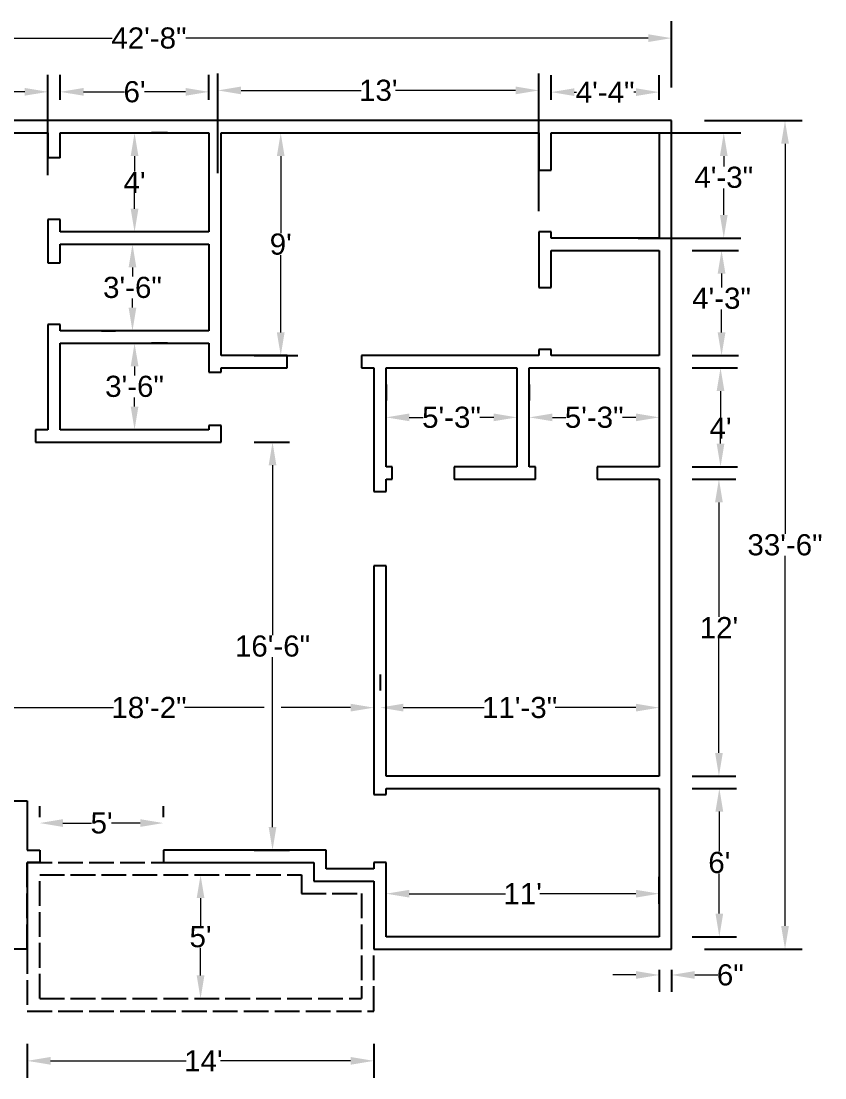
# Model space of a CAD drawing. Header units: inches. Extents: x -105 to 531, y -141 to 371.
# Drawn here: x 142 to 531, y -141 to 371 of the extents above; entities that cross this region are included whole.
import ezdxf

# ---------------------------------------------------------------- set-up
doc = ezdxf.new("R2010")
doc.units = ezdxf.units.IN
doc.header["$MEASUREMENT"] = 0
doc.linetypes.add('ACAD_ISO02W100', pattern=[15, 12, -3])
for name, color, linetype in [('Anno-Dims-01', 210, 'Continuous'), ('Anno-Dims-02', 120, 'Continuous'), ('Plan-01', 7, 'Continuous'), ('Verandah', 201, 'Continuous')]:
    doc.layers.add(name, color=color, linetype=linetype)
doc.styles.get("Standard").update_dxf_attribs({"font": 'arial.ttf'})
doc.dimstyles.get("Standard").update_dxf_attribs({"dimtxt": 10.25, "dimasz": 11.25, "dimexe": 8.25, "dimexo": 16, "dimgap": 0.09, "dimtad": 0, "dimtih": 1, "dimtoh": 1, "dimdec": 0, "dimzin": 0, "dimdsep": 46, "dimlunit": 4, "dimtxsty": 'Standard', "dimcen": 0.09, "dimadec": 0, "dimazin": 0, "dimtfac": 1, "dimtdec": 0, "dimtofl": 0, "dimtmove": 0, "dimatfit": 3, "dimfxl": 1, "dimtolj": 1, "dimtzin": 0, "dimlwd": 5, "dimarcsym": 0})

# ---------------------------------------------------------------- blocks, each defined once
blk = doc.blocks.new('*D1')
at = {"layer": 'Anno-Dims-02', "color": 0, "lineweight": -2, "transparency": 16777216}
for p, q in [((-55.46, 338.96), (-55.46, 371.2)), ((456.94, 338.96), (456.94, 371.2))]:
    blk.add_line(p, q, dxfattribs=at)
at = {"layer": 'Anno-Dims-02', "color": 0, "lineweight": 5, "transparency": 16777216}
for p, q in [((-44.21, 362.95), (185.61, 362.95)), ((445.69, 362.95), (221.41, 362.95))]:
    blk.add_line(p, q, dxfattribs=at)
at = {"layer": 'Anno-Dims-02', "color": 0, "transparency": 16777216}
for points in [[(-44.21, 364.83), (-44.21, 361.08), (-55.46, 362.95)], [(445.69, 364.83), (445.69, 361.08), (456.94, 362.95)]]:
    blk.add_solid(points, dxfattribs=at)
at = {"layer": 'Defpoints', "color": 0, "transparency": 16777216}
for p in [(456.94, 362.95), (-55.46, 322.96), (456.94, 322.96)]:
    blk.add_point(p, dxfattribs=at)
at = {"layer": 'Anno-Dims-02', "color": 0, "transparency": 16777216, "insert": (203.51, 362.95), "char_height": 10.25, "attachment_point": 5}
blk.add_mtext('\\A1;42\'-8"', dxfattribs=at)
blk = doc.blocks.new('*D2')
at = {"layer": 'Anno-Dims-02', "color": 0, "lineweight": -2, "transparency": 16777216}
for p, q in [((472.94, 322.96), (520.22, 322.96)), ((472.94, -79.04), (520.22, -79.04))]:
    blk.add_line(p, q, dxfattribs=at)
at = {"layer": 'Anno-Dims-02', "color": 0, "lineweight": 5, "transparency": 16777216}
for p, q in [((511.97, 311.71), (511.97, 122.42)), ((511.97, -67.79), (511.97, 111.77))]:
    blk.add_line(p, q, dxfattribs=at)
at = {"layer": 'Anno-Dims-02', "color": 0, "transparency": 16777216}
for points in [[(510.1, 311.71), (513.85, 311.71), (511.97, 322.96)], [(510.1, -67.79), (513.85, -67.79), (511.97, -79.04)]]:
    blk.add_solid(points, dxfattribs=at)
at = {"layer": 'Defpoints', "color": 0, "transparency": 16777216}
for p in [(456.94, 322.96), (456.94, -79.04), (511.97, -79.04)]:
    blk.add_point(p, dxfattribs=at)
at = {"layer": 'Anno-Dims-02', "color": 0, "transparency": 16777216, "insert": (511.97, 117.09), "char_height": 10.25, "attachment_point": 5}
blk.add_mtext('\\A1;33\'-6"', dxfattribs=at)
blk = doc.blocks.new('*D3')
at = {"layer": 'Anno-Dims-02', "color": 0, "lineweight": 5, "transparency": 16777216}
for p, q in [((439.69, -91.56), (428.44, -91.56)), ((468.19, -91.56), (479.44, -91.56))]:
    blk.add_line(p, q, dxfattribs=at)
at = {"layer": 'Anno-Dims-02', "color": 0, "lineweight": -2, "transparency": 16777216}
for p, q in [((450.94, -89.04), (450.94, -99.81)), ((456.94, -89.04), (456.94, -99.81))]:
    blk.add_line(p, q, dxfattribs=at)
at = {"layer": 'Anno-Dims-02', "color": 0, "transparency": 16777216}
for points in [[(439.69, -89.68), (439.69, -93.43), (450.94, -91.56)], [(468.19, -89.68), (468.19, -93.43), (456.94, -91.56)]]:
    blk.add_solid(points, dxfattribs=at)
at = {"layer": 'Defpoints', "color": 0, "transparency": 16777216}
for p in [(450.94, -73.04), (456.94, -73.04), (456.94, -91.56)]:
    blk.add_point(p, dxfattribs=at)
at = {"layer": 'Anno-Dims-02', "color": 0, "transparency": 16777216, "insert": (485.45, -91.56), "char_height": 10.25, "attachment_point": 5}
blk.add_mtext('\\A1;6"', dxfattribs=at)
blk = doc.blocks.new('*D4')
at = {"layer": 'Anno-Dims-01', "color": 0, "lineweight": -2, "transparency": 16777216}
for p, q in [((-1.46, 280.46), (-1.46, 345.16)), ((154.54, 296.46), (154.54, 345.16))]:
    blk.add_line(p, q, dxfattribs=at)
at = {"layer": 'Anno-Dims-01', "color": 0, "lineweight": 5, "transparency": 16777216}
for p, q in [((9.79, 336.91), (68.24, 336.91)), ((143.29, 336.91), (84.85, 336.91))]:
    blk.add_line(p, q, dxfattribs=at)
at = {"layer": 'Anno-Dims-01', "color": 0, "transparency": 16777216}
for points in [[(9.79, 338.79), (9.79, 335.04), (-1.46, 336.91)], [(143.29, 338.79), (143.29, 335.04), (154.54, 336.91)]]:
    blk.add_solid(points, dxfattribs=at)
at = {"layer": 'Defpoints', "color": 0, "transparency": 16777216}
for p in [(-1.46, 336.91), (154.54, 280.46), (-1.46, 264.46)]:
    blk.add_point(p, dxfattribs=at)
at = {"layer": 'Anno-Dims-01', "color": 0, "transparency": 16777216, "insert": (76.54, 336.91), "char_height": 10.25, "attachment_point": 5}
blk.add_mtext("\\A1;13'", dxfattribs=at)
blk = doc.blocks.new('*D6')
at = {"layer": 'Anno-Dims-01', "color": 0, "lineweight": -2, "transparency": 16777216}
for p, q in [((236.92, 297.48), (236.92, 345.84)), ((392.54, 278.96), (392.54, 345.84))]:
    blk.add_line(p, q, dxfattribs=at)
at = {"layer": 'Anno-Dims-01', "color": 0, "lineweight": 5, "transparency": 16777216}
for p, q in [((248.17, 337.59), (306.43, 337.59)), ((381.29, 337.59), (323.04, 337.59))]:
    blk.add_line(p, q, dxfattribs=at)
at = {"layer": 'Anno-Dims-01', "color": 0, "transparency": 16777216}
for points in [[(248.17, 339.47), (248.17, 335.72), (236.92, 337.59)], [(381.29, 339.47), (381.29, 335.72), (392.54, 337.59)]]:
    blk.add_solid(points, dxfattribs=at)
at = {"layer": 'Defpoints', "color": 0, "transparency": 16777216}
for p in [(392.54, 337.59), (236.92, 281.48), (392.54, 262.96)]:
    blk.add_point(p, dxfattribs=at)
at = {"layer": 'Anno-Dims-01', "color": 0, "transparency": 16777216, "insert": (314.73, 337.59), "char_height": 10.25, "attachment_point": 5}
blk.add_mtext("\\A1;13'", dxfattribs=at)
blk = doc.blocks.new('*D7')
at = {"layer": 'Anno-Dims-01', "color": 0, "lineweight": -2, "transparency": 16777216}
for p, q in [((254.54, 316.96), (275.68, 316.96)), ((254.54, 208.96), (275.68, 208.96))]:
    blk.add_line(p, q, dxfattribs=at)
at = {"layer": 'Anno-Dims-01', "color": 0, "lineweight": 5, "transparency": 16777216}
for p, q in [((267.43, 305.71), (267.43, 268.29)), ((267.43, 220.21), (267.43, 257.64))]:
    blk.add_line(p, q, dxfattribs=at)
at = {"layer": 'Anno-Dims-01', "color": 0, "transparency": 16777216}
for points in [[(265.55, 305.71), (269.3, 305.71), (267.43, 316.96)], [(265.55, 220.21), (269.3, 220.21), (267.43, 208.96)]]:
    blk.add_solid(points, dxfattribs=at)
at = {"layer": 'Defpoints', "color": 0, "transparency": 16777216}
for p in [(238.54, 316.96), (238.54, 208.96), (267.43, 208.96)]:
    blk.add_point(p, dxfattribs=at)
at = {"layer": 'Anno-Dims-01', "color": 0, "transparency": 16777216, "insert": (267.43, 262.96), "char_height": 10.25, "attachment_point": 5}
blk.add_mtext("\\A1;9'", dxfattribs=at)
blk = doc.blocks.new('*D9')
at = {"layer": 'Anno-Dims-01', "color": 0, "lineweight": -2, "transparency": 16777216}
for p, q in [((315.57, 54.14), (315.57, 46.39)), ((450.94, 39.96), (450.94, 29.89))]:
    blk.add_line(p, q, dxfattribs=at)
at = {"layer": 'Anno-Dims-01', "color": 0, "lineweight": 5, "transparency": 16777216}
for p, q in [((326.82, 38.14), (366.05, 38.14)), ((439.69, 38.14), (400.47, 38.14))]:
    blk.add_line(p, q, dxfattribs=at)
at = {"layer": 'Anno-Dims-01', "color": 0, "transparency": 16777216}
for points in [[(326.82, 40.02), (326.82, 36.27), (315.57, 38.14)], [(439.69, 40.02), (439.69, 36.27), (450.94, 38.14)]]:
    blk.add_solid(points, dxfattribs=at)
at = {"layer": 'Defpoints', "color": 0, "transparency": 16777216}
for p in [(450.94, 55.96), (315.57, 38.14), (450.94, 38.14)]:
    blk.add_point(p, dxfattribs=at)
at = {"layer": 'Anno-Dims-01', "color": 0, "transparency": 16777216, "insert": (383.26, 38.14), "char_height": 10.25, "attachment_point": 5}
blk.add_mtext('\\A1;11\'-3"', dxfattribs=at)
blk = doc.blocks.new('*D11')
at = {"layer": 'Anno-Dims-01', "color": 0, "lineweight": -2, "transparency": 16777216}
for p, q in [((318.54, -57.04), (318.54, -43.88)), ((450.94, -57.04), (450.94, -43.88))]:
    blk.add_line(p, q, dxfattribs=at)
at = {"layer": 'Anno-Dims-01', "color": 0, "lineweight": 5, "transparency": 16777216}
for p, q in [((329.79, -52.13), (376.44, -52.13)), ((439.69, -52.13), (393.05, -52.13))]:
    blk.add_line(p, q, dxfattribs=at)
at = {"layer": 'Anno-Dims-01', "color": 0, "transparency": 16777216}
for points in [[(329.79, -50.26), (329.79, -54.01), (318.54, -52.13)], [(439.69, -50.26), (439.69, -54.01), (450.94, -52.13)]]:
    blk.add_solid(points, dxfattribs=at)
at = {"layer": 'Defpoints', "color": 0, "transparency": 16777216}
for p in [(450.94, -52.13), (318.54, -73.04), (450.94, -73.04)]:
    blk.add_point(p, dxfattribs=at)
at = {"layer": 'Anno-Dims-01', "color": 0, "transparency": 16777216, "insert": (384.74, -52.13), "char_height": 10.25, "attachment_point": 5}
blk.add_mtext("\\A1;11'", dxfattribs=at)
blk = doc.blocks.new('*D12')
at = {"layer": 'Anno-Dims-01', "color": 0, "lineweight": -2, "transparency": 16777216}
for p, q in [((94.54, 81.96), (94.54, 29.89)), ((312.54, 81.96), (312.54, 29.89))]:
    blk.add_line(p, q, dxfattribs=at)
at = {"layer": 'Anno-Dims-01', "color": 0, "lineweight": 5, "transparency": 16777216}
for p, q in [((105.79, 38.14), (186.33, 38.14)), ((259.32, 38.14), (220.76, 38.14)), ((301.29, 38.14), (267.57, 38.14))]:
    blk.add_line(p, q, dxfattribs=at)
at = {"layer": 'Anno-Dims-01', "color": 0, "transparency": 16777216}
for points in [[(105.79, 40.02), (105.79, 36.27), (94.54, 38.14)], [(301.29, 40.02), (301.29, 36.27), (312.54, 38.14)]]:
    blk.add_solid(points, dxfattribs=at)
at = {"layer": 'Defpoints', "color": 0, "transparency": 16777216}
for p in [(94.54, 97.96), (312.54, 97.96), (312.54, 38.14)]:
    blk.add_point(p, dxfattribs=at)
at = {"layer": 'Anno-Dims-01', "color": 0, "transparency": 16777216, "insert": (203.54, 38.14), "char_height": 10.25, "attachment_point": 5}
blk.add_mtext('\\A1;18\'-2"', dxfattribs=at)
blk = doc.blocks.new('*D13')
at = {"layer": 'Anno-Dims-01', "color": 0, "lineweight": -2, "transparency": 16777216}
for p, q in [((254.54, 166.96), (271.7, 166.96)), ((254.54, -31.04), (271.7, -31.04))]:
    blk.add_line(p, q, dxfattribs=at)
at = {"layer": 'Anno-Dims-01', "color": 0, "lineweight": 5, "transparency": 16777216}
for p, q in [((263.45, 155.71), (263.45, 73.29)), ((263.45, -19.79), (263.45, 62.64))]:
    blk.add_line(p, q, dxfattribs=at)
at = {"layer": 'Anno-Dims-01', "color": 0, "transparency": 16777216}
for points in [[(261.57, 155.71), (265.32, 155.71), (263.45, 166.96)], [(261.57, -19.79), (265.32, -19.79), (263.45, -31.04)]]:
    blk.add_solid(points, dxfattribs=at)
at = {"layer": 'Defpoints', "color": 0, "transparency": 16777216}
for p in [(238.54, 166.96), (238.54, -31.04), (263.45, -31.04)]:
    blk.add_point(p, dxfattribs=at)
at = {"layer": 'Anno-Dims-01', "color": 0, "transparency": 16777216, "insert": (263.45, 67.96), "char_height": 10.25, "attachment_point": 5}
blk.add_mtext('\\A1;16\'-6"', dxfattribs=at)
blk = doc.blocks.new('*D20')
at = {"layer": 'Anno-Dims-01', "color": 0, "lineweight": -2, "transparency": 16777216}
for p, q in [((150.54, -15.04), (150.54, -9.6)), ((210.54, -15.04), (210.54, -9.6))]:
    blk.add_line(p, q, dxfattribs=at)
at = {"layer": 'Anno-Dims-01', "color": 0, "lineweight": 5, "transparency": 16777216}
for p, q in [((161.79, -17.85), (175.74, -17.85)), ((199.29, -17.85), (185.35, -17.85))]:
    blk.add_line(p, q, dxfattribs=at)
at = {"layer": 'Anno-Dims-01', "color": 0, "transparency": 16777216}
for points in [[(161.79, -15.98), (161.79, -19.73), (150.54, -17.85)], [(199.29, -15.98), (199.29, -19.73), (210.54, -17.85)]]:
    blk.add_solid(points, dxfattribs=at)
at = {"layer": 'Defpoints', "color": 0, "transparency": 16777216}
for p in [(210.54, -17.85), (150.54, -31.04), (210.54, -31.04)]:
    blk.add_point(p, dxfattribs=at)
at = {"layer": 'Anno-Dims-01', "color": 0, "transparency": 16777216, "insert": (180.54, -17.85), "char_height": 10.25, "attachment_point": 5}
blk.add_mtext("\\A1;5'", dxfattribs=at)
blk = doc.blocks.new('*D21')
at = {"layer": 'Anno-Dims-01', "color": 0, "lineweight": -2, "transparency": 16777216}
for p, q in [((230, -43.04), (236.79, -43.04)), ((230, -103.04), (236.79, -103.04))]:
    blk.add_line(p, q, dxfattribs=at)
at = {"layer": 'Anno-Dims-01', "color": 0, "lineweight": 5, "transparency": 16777216}
for p, q in [((228.54, -54.29), (228.54, -67.74)), ((228.54, -91.79), (228.54, -78.34))]:
    blk.add_line(p, q, dxfattribs=at)
at = {"layer": 'Anno-Dims-01', "color": 0, "transparency": 16777216}
for points in [[(226.67, -54.29), (230.42, -54.29), (228.54, -43.04)], [(226.67, -91.79), (230.42, -91.79), (228.54, -103.04)]]:
    blk.add_solid(points, dxfattribs=at)
at = {"layer": 'Defpoints', "color": 0, "transparency": 16777216}
for p in [(214, -43.04), (214, -103.04), (228.54, -103.04)]:
    blk.add_point(p, dxfattribs=at)
at = {"layer": 'Anno-Dims-01', "color": 0, "transparency": 16777216, "insert": (228.54, -73.04), "char_height": 10.25, "attachment_point": 5}
blk.add_mtext("\\A1;5'", dxfattribs=at)
blk = doc.blocks.new('*D22')
at = {"layer": 'Anno-Dims-02', "color": 0, "lineweight": -2, "transparency": 16777216}
for p, q in [((144.54, -125.04), (144.54, -141.48)), ((312.54, -125.04), (312.54, -141.48))]:
    blk.add_line(p, q, dxfattribs=at)
at = {"layer": 'Anno-Dims-02', "color": 0, "lineweight": 5, "transparency": 16777216}
for p, q in [((155.79, -133.23), (221.62, -133.23)), ((301.29, -133.23), (238.23, -133.23))]:
    blk.add_line(p, q, dxfattribs=at)
at = {"layer": 'Anno-Dims-02', "color": 0, "transparency": 16777216}
for points in [[(155.79, -131.35), (155.79, -135.1), (144.54, -133.23)], [(301.29, -131.35), (301.29, -135.1), (312.54, -133.23)]]:
    blk.add_solid(points, dxfattribs=at)
at = {"layer": 'Defpoints', "color": 0, "transparency": 16777216}
for p in [(144.54, -109.04), (312.54, -109.04), (144.54, -133.23)]:
    blk.add_point(p, dxfattribs=at)
at = {"layer": 'Anno-Dims-02', "color": 0, "transparency": 16777216, "insert": (229.92, -133.23), "char_height": 10.25, "attachment_point": 5}
blk.add_mtext("\\A1;14'", dxfattribs=at)
blk = doc.blocks.new('*D23')
at = {"layer": 'Anno-Dims-01', "color": 0, "lineweight": -2, "transparency": 16777216}
for p, q in [((180.54, 262.96), (187.28, 262.96)), ((180.54, 220.96), (187.28, 220.96))]:
    blk.add_line(p, q, dxfattribs=at)
at = {"layer": 'Anno-Dims-01', "color": 0, "lineweight": 5, "transparency": 16777216}
for p, q in [((195.53, 251.71), (195.53, 247.29)), ((195.53, 232.21), (195.53, 236.64))]:
    blk.add_line(p, q, dxfattribs=at)
at = {"layer": 'Anno-Dims-01', "color": 0, "transparency": 16777216}
for points in [[(193.65, 251.71), (197.4, 251.71), (195.53, 262.96)], [(193.65, 232.21), (197.4, 232.21), (195.53, 220.96)]]:
    blk.add_solid(points, dxfattribs=at)
at = {"layer": 'Defpoints', "color": 0, "transparency": 16777216}
for p in [(196.54, 262.96), (195.53, 220.96), (196.54, 220.96)]:
    blk.add_point(p, dxfattribs=at)
at = {"layer": 'Anno-Dims-01', "color": 0, "transparency": 16777216, "insert": (195.53, 241.96), "char_height": 10.25, "attachment_point": 5}
blk.add_mtext('\\A1;3\'-6"', dxfattribs=at)
blk = doc.blocks.new('*D24')
at = {"layer": 'Anno-Dims-01', "color": 0, "lineweight": -2, "transparency": 16777216}
for p, q in [((212.54, 214.96), (204.79, 214.96)), ((212.54, 172.96), (204.79, 172.96))]:
    blk.add_line(p, q, dxfattribs=at)
at = {"layer": 'Anno-Dims-01', "color": 0, "lineweight": 5, "transparency": 16777216}
for p, q in [((196.54, 203.71), (196.54, 199.29)), ((196.54, 184.21), (196.54, 188.64))]:
    blk.add_line(p, q, dxfattribs=at)
at = {"layer": 'Anno-Dims-01', "color": 0, "transparency": 16777216}
for points in [[(194.67, 203.71), (198.42, 203.71), (196.54, 214.96)], [(194.67, 184.21), (198.42, 184.21), (196.54, 172.96)]]:
    blk.add_solid(points, dxfattribs=at)
at = {"layer": 'Defpoints', "color": 0, "transparency": 16777216}
for p in [(196.54, 214.96), (196.54, 172.96), (196.54, 172.96)]:
    blk.add_point(p, dxfattribs=at)
at = {"layer": 'Anno-Dims-01', "color": 0, "transparency": 16777216, "insert": (196.54, 193.96), "char_height": 10.25, "attachment_point": 5}
blk.add_mtext('\\A1;3\'-6"', dxfattribs=at)
blk = doc.blocks.new('*D25')
at = {"layer": 'Anno-Dims-01', "color": 0, "lineweight": -2, "transparency": 16777216}
for p, q in [((212.54, 316.96), (204.79, 316.96)), ((212.54, 268.96), (204.79, 268.96))]:
    blk.add_line(p, q, dxfattribs=at)
at = {"layer": 'Anno-Dims-01', "color": 0, "lineweight": 5, "transparency": 16777216}
for p, q in [((196.54, 305.71), (196.54, 298.18)), ((196.54, 280.21), (196.54, 287.75))]:
    blk.add_line(p, q, dxfattribs=at)
at = {"layer": 'Anno-Dims-01', "color": 0, "transparency": 16777216}
for points in [[(194.67, 305.71), (198.42, 305.71), (196.54, 316.96)], [(194.67, 280.21), (198.42, 280.21), (196.54, 268.96)]]:
    blk.add_solid(points, dxfattribs=at)
at = {"layer": 'Defpoints', "color": 0, "transparency": 16777216}
for p in [(196.54, 316.96), (196.54, 268.96), (196.54, 268.96)]:
    blk.add_point(p, dxfattribs=at)
at = {"layer": 'Anno-Dims-01', "color": 0, "transparency": 16777216, "insert": (196.54, 292.96), "char_height": 10.25, "attachment_point": 5}
blk.add_mtext("\\A1;4'", dxfattribs=at)
blk = doc.blocks.new('*D26')
at = {"layer": 'Anno-Dims-01', "color": 0, "lineweight": -2, "transparency": 16777216}
for p, q in [((160.54, 332.96), (160.54, 345.14)), ((232.54, 332.96), (232.54, 345.14))]:
    blk.add_line(p, q, dxfattribs=at)
at = {"layer": 'Anno-Dims-01', "color": 0, "lineweight": 5, "transparency": 16777216}
for p, q in [((171.79, 336.89), (191.71, 336.89)), ((221.29, 336.89), (201.38, 336.89))]:
    blk.add_line(p, q, dxfattribs=at)
at = {"layer": 'Anno-Dims-01', "color": 0, "transparency": 16777216}
for points in [[(171.79, 338.77), (171.79, 335.02), (160.54, 336.89)], [(221.29, 338.77), (221.29, 335.02), (232.54, 336.89)]]:
    blk.add_solid(points, dxfattribs=at)
at = {"layer": 'Defpoints', "color": 0, "transparency": 16777216}
for p in [(160.54, 336.89), (160.54, 316.96), (232.54, 316.96)]:
    blk.add_point(p, dxfattribs=at)
at = {"layer": 'Anno-Dims-01', "color": 0, "transparency": 16777216, "insert": (196.54, 336.89), "char_height": 10.25, "attachment_point": 5}
blk.add_mtext("\\A1;6'", dxfattribs=at)
blk = doc.blocks.new('*D27')
at = {"layer": 'Anno-Dims-01', "color": 0, "lineweight": -2, "transparency": 16777216}
for p, q in [((318.54, 194.96), (318.54, 187.21)), ((381.94, 194.96), (381.94, 187.21))]:
    blk.add_line(p, q, dxfattribs=at)
at = {"layer": 'Anno-Dims-01', "color": 0, "lineweight": 5, "transparency": 16777216}
for p, q in [((329.79, 178.96), (336.53, 178.96)), ((370.69, 178.96), (363.96, 178.96))]:
    blk.add_line(p, q, dxfattribs=at)
at = {"layer": 'Anno-Dims-01', "color": 0, "transparency": 16777216}
for points in [[(329.79, 180.84), (329.79, 177.09), (318.54, 178.96)], [(370.69, 180.84), (370.69, 177.09), (381.94, 178.96)]]:
    blk.add_solid(points, dxfattribs=at)
at = {"layer": 'Defpoints', "color": 0, "transparency": 16777216}
for p in [(318.54, 178.96), (381.94, 178.96), (381.94, 178.96)]:
    blk.add_point(p, dxfattribs=at)
at = {"layer": 'Anno-Dims-01', "color": 0, "transparency": 16777216, "insert": (350.24, 178.96), "char_height": 10.25, "attachment_point": 5}
blk.add_mtext('\\A1;5\'-3"', dxfattribs=at)
blk = doc.blocks.new('*D28')
at = {"layer": 'Anno-Dims-01', "color": 0, "lineweight": -2, "transparency": 16777216}
for p, q in [((387.94, 194.96), (387.94, 187.21)), ((450.94, 194.96), (450.94, 187.21))]:
    blk.add_line(p, q, dxfattribs=at)
at = {"layer": 'Anno-Dims-01', "color": 0, "lineweight": 5, "transparency": 16777216}
for p, q in [((399.19, 178.96), (405.73, 178.96)), ((439.69, 178.96), (433.16, 178.96))]:
    blk.add_line(p, q, dxfattribs=at)
at = {"layer": 'Anno-Dims-01', "color": 0, "transparency": 16777216}
for points in [[(399.19, 180.84), (399.19, 177.09), (387.94, 178.96)], [(439.69, 180.84), (439.69, 177.09), (450.94, 178.96)]]:
    blk.add_solid(points, dxfattribs=at)
at = {"layer": 'Defpoints', "color": 0, "transparency": 16777216}
for p in [(387.94, 178.96), (450.94, 178.96), (450.94, 178.96)]:
    blk.add_point(p, dxfattribs=at)
at = {"layer": 'Anno-Dims-01', "color": 0, "transparency": 16777216, "insert": (419.44, 178.96), "char_height": 10.25, "attachment_point": 5}
blk.add_mtext('\\A1;5\'-3"', dxfattribs=at)
blk = doc.blocks.new('*D29')
at = {"layer": 'Anno-Dims-01', "color": 0, "lineweight": -2, "transparency": 16777216}
for p, q in [((466.94, 202.96), (488.96, 202.96)), ((466.94, 154.96), (488.96, 154.96))]:
    blk.add_line(p, q, dxfattribs=at)
at = {"layer": 'Anno-Dims-01', "color": 0, "lineweight": 5, "transparency": 16777216}
for p, q in [((480.71, 191.71), (480.71, 178.96)), ((480.71, 166.21), (480.71, 168.53))]:
    blk.add_line(p, q, dxfattribs=at)
at = {"layer": 'Anno-Dims-01', "color": 0, "transparency": 16777216}
for points in [[(478.83, 191.71), (482.58, 191.71), (480.71, 202.96)], [(478.83, 166.21), (482.58, 166.21), (480.71, 154.96)]]:
    blk.add_solid(points, dxfattribs=at)
at = {"layer": 'Defpoints', "color": 0, "transparency": 16777216}
for p in [(450.94, 202.96), (450.94, 154.96), (480.71, 154.96)]:
    blk.add_point(p, dxfattribs=at)
at = {"layer": 'Anno-Dims-01', "color": 0, "transparency": 16777216, "insert": (480.71, 173.75), "char_height": 10.25, "attachment_point": 5}
blk.add_mtext("\\A1;4'", dxfattribs=at)
blk = doc.blocks.new('*D30')
at = {"layer": 'Anno-Dims-01', "color": 0, "lineweight": -2, "transparency": 16777216}
for p, q in [((398.54, 332.96), (398.54, 345.01)), ((450.94, 332.96), (450.94, 345.01))]:
    blk.add_line(p, q, dxfattribs=at)
at = {"layer": 'Anno-Dims-01', "color": 0, "lineweight": 5, "transparency": 16777216}
for p, q in [((409.79, 336.76), (410.82, 336.76)), ((439.69, 336.76), (438.66, 336.76))]:
    blk.add_line(p, q, dxfattribs=at)
at = {"layer": 'Anno-Dims-01', "color": 0, "transparency": 16777216}
for points in [[(409.79, 338.64), (409.79, 334.89), (398.54, 336.76)], [(439.69, 338.64), (439.69, 334.89), (450.94, 336.76)]]:
    blk.add_solid(points, dxfattribs=at)
at = {"layer": 'Defpoints', "color": 0, "transparency": 16777216}
for p in [(450.94, 336.76), (398.54, 316.96), (450.94, 316.96)]:
    blk.add_point(p, dxfattribs=at)
at = {"layer": 'Anno-Dims-01', "color": 0, "transparency": 16777216, "insert": (424.74, 336.76), "char_height": 10.25, "attachment_point": 5}
blk.add_mtext('\\A1;4\'-4"', dxfattribs=at)
blk = doc.blocks.new('*D31')
at = {"layer": 'Anno-Dims-01', "color": 0, "lineweight": -2, "transparency": 16777216}
for p, q in [((440.74, 316.96), (490.52, 316.96)), ((440.74, 265.96), (490.52, 265.96))]:
    blk.add_line(p, q, dxfattribs=at)
at = {"layer": 'Anno-Dims-01', "color": 0, "lineweight": 5, "transparency": 16777216}
for p, q in [((482.27, 305.71), (482.27, 300.72)), ((482.27, 277.21), (482.27, 290.07))]:
    blk.add_line(p, q, dxfattribs=at)
at = {"layer": 'Anno-Dims-01', "color": 0, "transparency": 16777216}
for points in [[(480.4, 305.71), (484.15, 305.71), (482.27, 316.96)], [(480.4, 277.21), (484.15, 277.21), (482.27, 265.96)]]:
    blk.add_solid(points, dxfattribs=at)
at = {"layer": 'Defpoints', "color": 0, "transparency": 16777216}
for p in [(424.74, 316.96), (424.74, 265.96), (482.27, 265.96)]:
    blk.add_point(p, dxfattribs=at)
at = {"layer": 'Anno-Dims-01', "color": 0, "transparency": 16777216, "insert": (482.27, 295.39), "char_height": 10.25, "attachment_point": 5}
blk.add_mtext('\\A1;4\'-3"', dxfattribs=at)
blk = doc.blocks.new('*D33')
at = {"layer": 'Anno-Dims-01', "color": 0, "lineweight": -2, "transparency": 16777216}
for p, q in [((466.94, 259.96), (489.45, 259.96)), ((466.94, 208.96), (489.45, 208.96))]:
    blk.add_line(p, q, dxfattribs=at)
at = {"layer": 'Anno-Dims-01', "color": 0, "lineweight": 5, "transparency": 16777216}
for p, q in [((481.2, 248.71), (481.2, 242.01)), ((481.2, 220.21), (481.2, 231.35))]:
    blk.add_line(p, q, dxfattribs=at)
at = {"layer": 'Anno-Dims-01', "color": 0, "transparency": 16777216}
for points in [[(479.33, 248.71), (483.08, 248.71), (481.2, 259.96)], [(479.33, 220.21), (483.08, 220.21), (481.2, 208.96)]]:
    blk.add_solid(points, dxfattribs=at)
at = {"layer": 'Defpoints', "color": 0, "transparency": 16777216}
for p in [(450.94, 259.96), (450.94, 208.96), (481.2, 208.96)]:
    blk.add_point(p, dxfattribs=at)
at = {"layer": 'Anno-Dims-01', "color": 0, "transparency": 16777216, "insert": (481.2, 236.68), "char_height": 10.25, "attachment_point": 5}
blk.add_mtext('\\A1;4\'-3"', dxfattribs=at)
blk = doc.blocks.new('*D39')
at = {"layer": 'Anno-Dims-01', "color": 0, "lineweight": -2, "transparency": 16777216}
for p, q in [((466.94, -1.04), (488.37, -1.04)), ((466.94, -73.04), (488.37, -73.04))]:
    blk.add_line(p, q, dxfattribs=at)
at = {"layer": 'Anno-Dims-01', "color": 0, "lineweight": 5, "transparency": 16777216}
for p, q in [((480.12, -12.29), (480.12, -31.71)), ((480.12, -61.79), (480.12, -42.36))]:
    blk.add_line(p, q, dxfattribs=at)
at = {"layer": 'Anno-Dims-01', "color": 0, "transparency": 16777216}
for points in [[(478.25, -12.29), (482, -12.29), (480.12, -1.04)], [(478.25, -61.79), (482, -61.79), (480.12, -73.04)]]:
    blk.add_solid(points, dxfattribs=at)
at = {"layer": 'Defpoints', "color": 0, "transparency": 16777216}
for p in [(450.94, -1.04), (450.94, -73.04), (480.12, -73.04)]:
    blk.add_point(p, dxfattribs=at)
at = {"layer": 'Anno-Dims-01', "color": 0, "transparency": 16777216, "insert": (480.12, -37.04), "char_height": 10.25, "attachment_point": 5}
blk.add_mtext("\\A1;6'", dxfattribs=at)
blk = doc.blocks.new('*D40')
at = {"layer": 'Anno-Dims-01', "color": 0, "lineweight": -2, "transparency": 16777216}
for p, q in [((466.94, 148.96), (488.18, 148.96)), ((466.94, 4.96), (488.18, 4.96))]:
    blk.add_line(p, q, dxfattribs=at)
at = {"layer": 'Anno-Dims-01', "color": 0, "lineweight": 5, "transparency": 16777216}
for p, q in [((479.93, 137.71), (479.93, 82.2)), ((479.93, 16.21), (479.93, 71.73))]:
    blk.add_line(p, q, dxfattribs=at)
at = {"layer": 'Anno-Dims-01', "color": 0, "transparency": 16777216}
for points in [[(478.05, 137.71), (481.8, 137.71), (479.93, 148.96)], [(478.05, 16.21), (481.8, 16.21), (479.93, 4.96)]]:
    blk.add_solid(points, dxfattribs=at)
at = {"layer": 'Defpoints', "color": 0, "transparency": 16777216}
for p in [(450.94, 148.96), (450.94, 4.96), (479.93, 4.96)]:
    blk.add_point(p, dxfattribs=at)
at = {"layer": 'Anno-Dims-01', "color": 0, "transparency": 16777216, "insert": (479.93, 76.96), "char_height": 10.25, "attachment_point": 5}
blk.add_mtext("\\A1;12'", dxfattribs=at)

msp = doc.modelspace()

# ---------------------------------------------------------------- linework, layer by layer
at = {"layer": 'Plan-01'}
for p, q in [((456.94, 322.96), (-7.46, 322.96)), ((456.94, -79.04), (456.94, 322.96)), ((-1.46, 316.96), (154.54, 316.96)), ((154.54, 316.96), (154.54, 304.96)), ((160.54, 316.96), (232.54, 316.96)), ((160.54, 304.96), (160.54, 316.96)), ((172.54, 316.96), (232.54, 316.96)), ((232.54, 316.96), (232.54, 268.96)), ((238.54, 208.96), (238.54, 316.96)), ((238.54, 316.96), (392.54, 316.96)), ((392.54, 316.96), (392.54, 298.96)), ((398.54, 298.96), (398.54, 316.96)), ((398.54, 316.96), (450.94, 316.96)), ((450.94, 316.96), (450.94, 265.96)), ((160.54, 304.96), (154.54, 304.96)), ((392.54, 298.96), (398.54, 298.96)), ((160.54, 274.96), (154.54, 274.96)), ((154.54, 274.96), (154.54, 253.96)), ((160.54, 268.96), (160.54, 274.96)), ((232.54, 268.96), (160.54, 268.96)), ((232.54, 268.96), (208.54, 268.96)), ((392.54, 268.96), (392.54, 241.96)), ((398.54, 268.96), (392.54, 268.96)), ((398.54, 265.96), (398.54, 268.96)), ((160.54, 253.96), (160.54, 262.96)), ((160.54, 262.96), (232.54, 262.96)), ((208.54, 262.96), (232.54, 262.96)), ((232.54, 262.96), (232.54, 220.96)), ((450.94, 265.96), (398.54, 265.96)), ((398.54, 241.96), (398.54, 259.96)), ((398.54, 259.96), (450.94, 259.96)), ((450.94, 259.96), (450.94, 208.96)), ((154.54, 253.96), (160.54, 253.96)), ((392.54, 241.96), (398.54, 241.96)), ((160.54, 223.96), (154.54, 223.96)), ((154.54, 223.96), (154.54, 172.96)), ((160.54, 220.96), (160.54, 223.96)), ((232.54, 220.96), (160.54, 220.96)), ((160.54, 172.96), (160.54, 214.96)), ((160.54, 214.96), (232.54, 214.96)), ((232.54, 214.96), (232.54, 200.96)), ((398.54, 211.96), (392.54, 211.96)), ((392.54, 211.96), (392.54, 208.96)), ((398.54, 208.96), (398.54, 211.96)), ((270.54, 208.96), (238.54, 208.96)), ((270.54, 202.96), (270.54, 208.96)), ((392.54, 208.96), (306.54, 208.96)), ((306.54, 208.96), (306.54, 202.96)), ((450.94, 208.96), (398.54, 208.96)), ((232.54, 200.96), (238.54, 200.96)), ((238.54, 200.96), (238.54, 202.96)), ((238.54, 202.96), (270.54, 202.96)), ((306.54, 202.96), (312.54, 202.96)), ((312.54, 202.96), (312.54, 142.96)), ((318.54, 154.96), (318.54, 202.96)), ((318.54, 202.96), (381.94, 202.96)), ((381.94, 202.96), (381.94, 154.96)), ((387.94, 154.96), (387.94, 202.96)), ((387.94, 202.96), (450.94, 202.96)), ((450.94, 202.96), (450.94, 154.96)), ((238.54, 174.96), (232.54, 174.96)), ((232.54, 174.96), (232.54, 172.96)), ((238.54, 166.96), (238.54, 174.96)), ((154.54, 172.96), (148.54, 172.96)), ((148.54, 172.96), (148.54, 166.96)), ((166.54, 172.96), (160.54, 172.96)), ((232.54, 172.96), (160.54, 172.96)), ((148.54, 166.96), (238.54, 166.96)), ((321.54, 154.96), (318.54, 154.96)), ((321.54, 148.96), (321.54, 154.96)), ((381.94, 154.96), (351.54, 154.96)), ((351.54, 154.96), (351.54, 148.96)), ((390.94, 154.96), (387.94, 154.96)), ((390.94, 148.96), (390.94, 154.96)), ((450.94, 154.96), (420.94, 154.96)), ((420.94, 154.96), (420.94, 148.96)), ((318.54, 142.96), (318.54, 148.96)), ((318.54, 148.96), (321.54, 148.96)), ((351.54, 148.96), (390.94, 148.96)), ((420.94, 148.96), (450.94, 148.96)), ((450.94, 148.96), (450.94, 4.96)), ((312.54, 142.96), (318.54, 142.96)), ((318.54, 106.96), (312.54, 106.96)), ((312.54, 106.96), (312.54, -4.04)), ((318.54, 4.96), (318.54, 106.96)), ((450.94, 4.96), (318.54, 4.96)), ((312.54, -4.04), (318.54, -4.04)), ((318.54, -4.04), (318.54, -1.04)), ((318.54, -1.04), (450.94, -1.04)), ((450.94, -1.04), (450.94, -73.04)), ((94.54, -7.04), (144.54, -7.04)), ((144.54, -7.04), (144.54, -31.04)), ((144.54, -31.04), (150.54, -31.04)), ((150.54, -31.04), (150.54, -37.04)), ((289.45, -31.04), (210.54, -31.04)), ((210.54, -31.04), (210.54, -37.04)), ((289.45, -40.04), (289.45, -31.04)), ((150.54, -37.04), (144.54, -37.04)), ((144.54, -37.04), (144.54, -79.04)), ((210.54, -37.04), (283.45, -37.04)), ((283.45, -37.04), (283.45, -46.04)), ((312.54, -40.04), (289.45, -40.04)), ((318.54, -37.04), (312.54, -37.04)), ((312.54, -37.04), (312.54, -40.04)), ((318.54, -73.04), (318.54, -37.04)), ((283.45, -46.04), (312.54, -46.04)), ((312.54, -46.04), (312.54, -79.04)), ((450.94, -73.04), (318.54, -73.04)), ((144.54, -79.04), (-13.46, -79.04)), ((312.54, -79.04), (456.94, -79.04))]:
    msp.add_line(p, q, dxfattribs=at)
at = {"layer": 'Verandah', "linetype": 'ACAD_ISO02W100'}
for p, q in [((144.54, -79.04), (144.54, -37.04)), ((144.54, -37.04), (283.45, -37.04)), ((283.45, -37.04), (283.45, -46.04)), ((150.54, -103.04), (150.54, -43.04)), ((150.54, -43.04), (277.45, -43.04)), ((277.45, -43.04), (277.45, -52.04)), ((283.45, -46.04), (312.54, -46.04)), ((312.54, -46.04), (312.54, -79.04)), ((277.45, -52.04), (306.54, -52.04)), ((306.54, -52.04), (306.54, -103.04)), ((144.54, -79.04), (144.54, -109.04)), ((312.54, -109.04), (312.54, -79.04)), ((150.54, -103.04), (306.54, -103.04)), ((144.54, -109.04), (312.54, -109.04))]:
    msp.add_line(p, q, dxfattribs=at)

# ---------------------------------------------------------------- dimensions: what is measured, and where the dimension line sits
at = {"layer": 'Anno-Dims-01'}
for base, p1, p2, picture, middle in [((-1.46, 336.91), (154.54, 280.46), (-1.46, 264.46), '*D4', (76.54, 336.91)), ((392.54, 337.59), (236.92, 281.48), (392.54, 262.96), '*D6', (314.73, 337.59)), ((450.94, 336.76), (398.54, 316.96), (450.94, 316.96), '*D30', (424.74, 336.76))]:
    dim = msp.add_linear_dim(base=base, p1=p1, p2=p2, dimstyle='Standard', dxfattribs=at)
    dim.commit()
    dim.dimension.update_dxf_attribs({"geometry": picture, "text_midpoint": middle, "dimtype": 160})
for base, p1, p2, picture, middle in [((160.54, 336.89), (232.54, 316.96), (160.54, 316.96), '*D26', (196.54, 336.89)), ((381.94, 178.96), (318.54, 178.96), (381.94, 178.96), '*D27', (350.24, 178.96)), ((450.94, 178.96), (387.94, 178.96), (450.94, 178.96), '*D28', (419.44, 178.96)), ((312.54, 38.14), (94.54, 97.96), (312.54, 97.96), '*D12', (203.54, 38.14)), ((450.94, 38.14), (315.57, 38.14), (450.94, 55.96), '*D9', (383.26, 38.14)), ((210.54, -17.85), (150.54, -31.04), (210.54, -31.04), '*D20', (180.54, -17.85)), ((450.94, -52.13), (318.54, -73.04), (450.94, -73.04), '*D11', (384.74, -52.13))]:
    dim = msp.add_linear_dim(base=base, p1=p1, p2=p2, dimstyle='Standard', dxfattribs=at)
    dim.commit()
    dim.dimension.update_dxf_attribs({"geometry": picture, "text_midpoint": middle})
for base, p1, p2, picture, middle in [((196.54, 268.96), (196.54, 316.96), (196.54, 268.96), '*D25', (196.54, 292.96)), ((267.43, 208.96), (238.54, 316.96), (238.54, 208.96), '*D7', (267.43, 262.96)), ((195.53, 220.96), (196.54, 262.96), (196.54, 220.96), '*D23', (195.53, 241.96)), ((196.54, 172.96), (196.54, 214.96), (196.54, 172.96), '*D24', (196.54, 193.96)), ((263.45, -31.04), (238.54, 166.96), (238.54, -31.04), '*D13', (263.45, 67.96)), ((479.93, 4.96), (450.94, 148.96), (450.94, 4.96), '*D40', (479.93, 76.96)), ((480.12, -73.04), (450.94, -1.04), (450.94, -73.04), '*D39', (480.12, -37.04)), ((228.54, -103.04), (214, -43.04), (214, -103.04), '*D21', (228.54, -73.04))]:
    dim = msp.add_linear_dim(base=base, p1=p1, p2=p2, angle=90, dimstyle='Standard', dxfattribs=at)
    dim.commit()
    dim.dimension.update_dxf_attribs({"geometry": picture, "text_midpoint": middle})
for base, p1, p2, picture, middle in [((482.27, 265.96), (424.74, 316.96), (424.74, 265.96), '*D31', (482.27, 295.39)), ((481.2, 208.96), (450.94, 259.96), (450.94, 208.96), '*D33', (481.2, 236.68)), ((480.71, 154.96), (450.94, 202.96), (450.94, 154.96), '*D29', (480.71, 173.75))]:
    dim = msp.add_linear_dim(base=base, p1=p1, p2=p2, angle=90, dimstyle='Standard', dxfattribs=at)
    dim.commit()
    dim.dimension.update_dxf_attribs({"geometry": picture, "text_midpoint": middle, "dimtype": 160})
at = {"layer": 'Anno-Dims-02'}
for base, p1, p2, picture, middle in [((456.94, 362.95), (-55.46, 322.96), (456.94, 322.96), '*D1', (203.51, 362.95)), ((144.54, -133.23), (312.54, -109.04), (144.54, -109.04), '*D22', (229.92, -133.23))]:
    dim = msp.add_linear_dim(base=base, p1=p1, p2=p2, dimstyle='Standard', dxfattribs=at)
    dim.commit()
    dim.dimension.update_dxf_attribs({"geometry": picture, "text_midpoint": middle, "dimtype": 160})
dim = msp.add_linear_dim(base=(511.97, -79.04), p1=(456.94, 322.96), p2=(456.94, -79.04), angle=90, dimstyle='Standard', dxfattribs=at)
dim.commit()
dim.dimension.update_dxf_attribs({"geometry": '*D2', "text_midpoint": (511.97, 117.09), "dimtype": 160})
dim = msp.add_linear_dim(base=(456.94, -91.56), p1=(450.94, -73.04), p2=(456.94, -73.04), dimstyle='Standard', dxfattribs=at)
dim.commit()
dim.dimension.update_dxf_attribs({"geometry": '*D3', "text_midpoint": (485.45, -91.56)})

doc.saveas('drawing.dxf')
